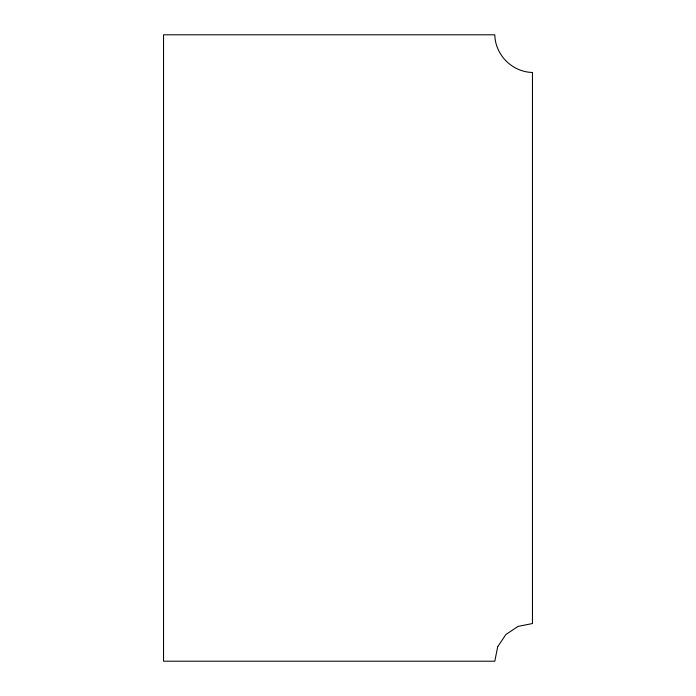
<?xml version="1.0" encoding="UTF-8"?>
<svg xmlns="http://www.w3.org/2000/svg" width="696" height="696" viewBox="0 0 696 696"><rect width="100%" height="100%" fill="white"/><g stroke="black" fill="none" stroke-linecap="round" stroke-linejoin="round"><path stroke-width="1.04" d="M497.675 646.784L494.812 661.2L163.534 661.2L163.534 34.8L494.812 34.8C495.213 55.027 512.239 72.053 532.466 72.462L532.466 623.538L518.059 626.409L505.835 634.569L497.675 646.784"/></g></svg>
